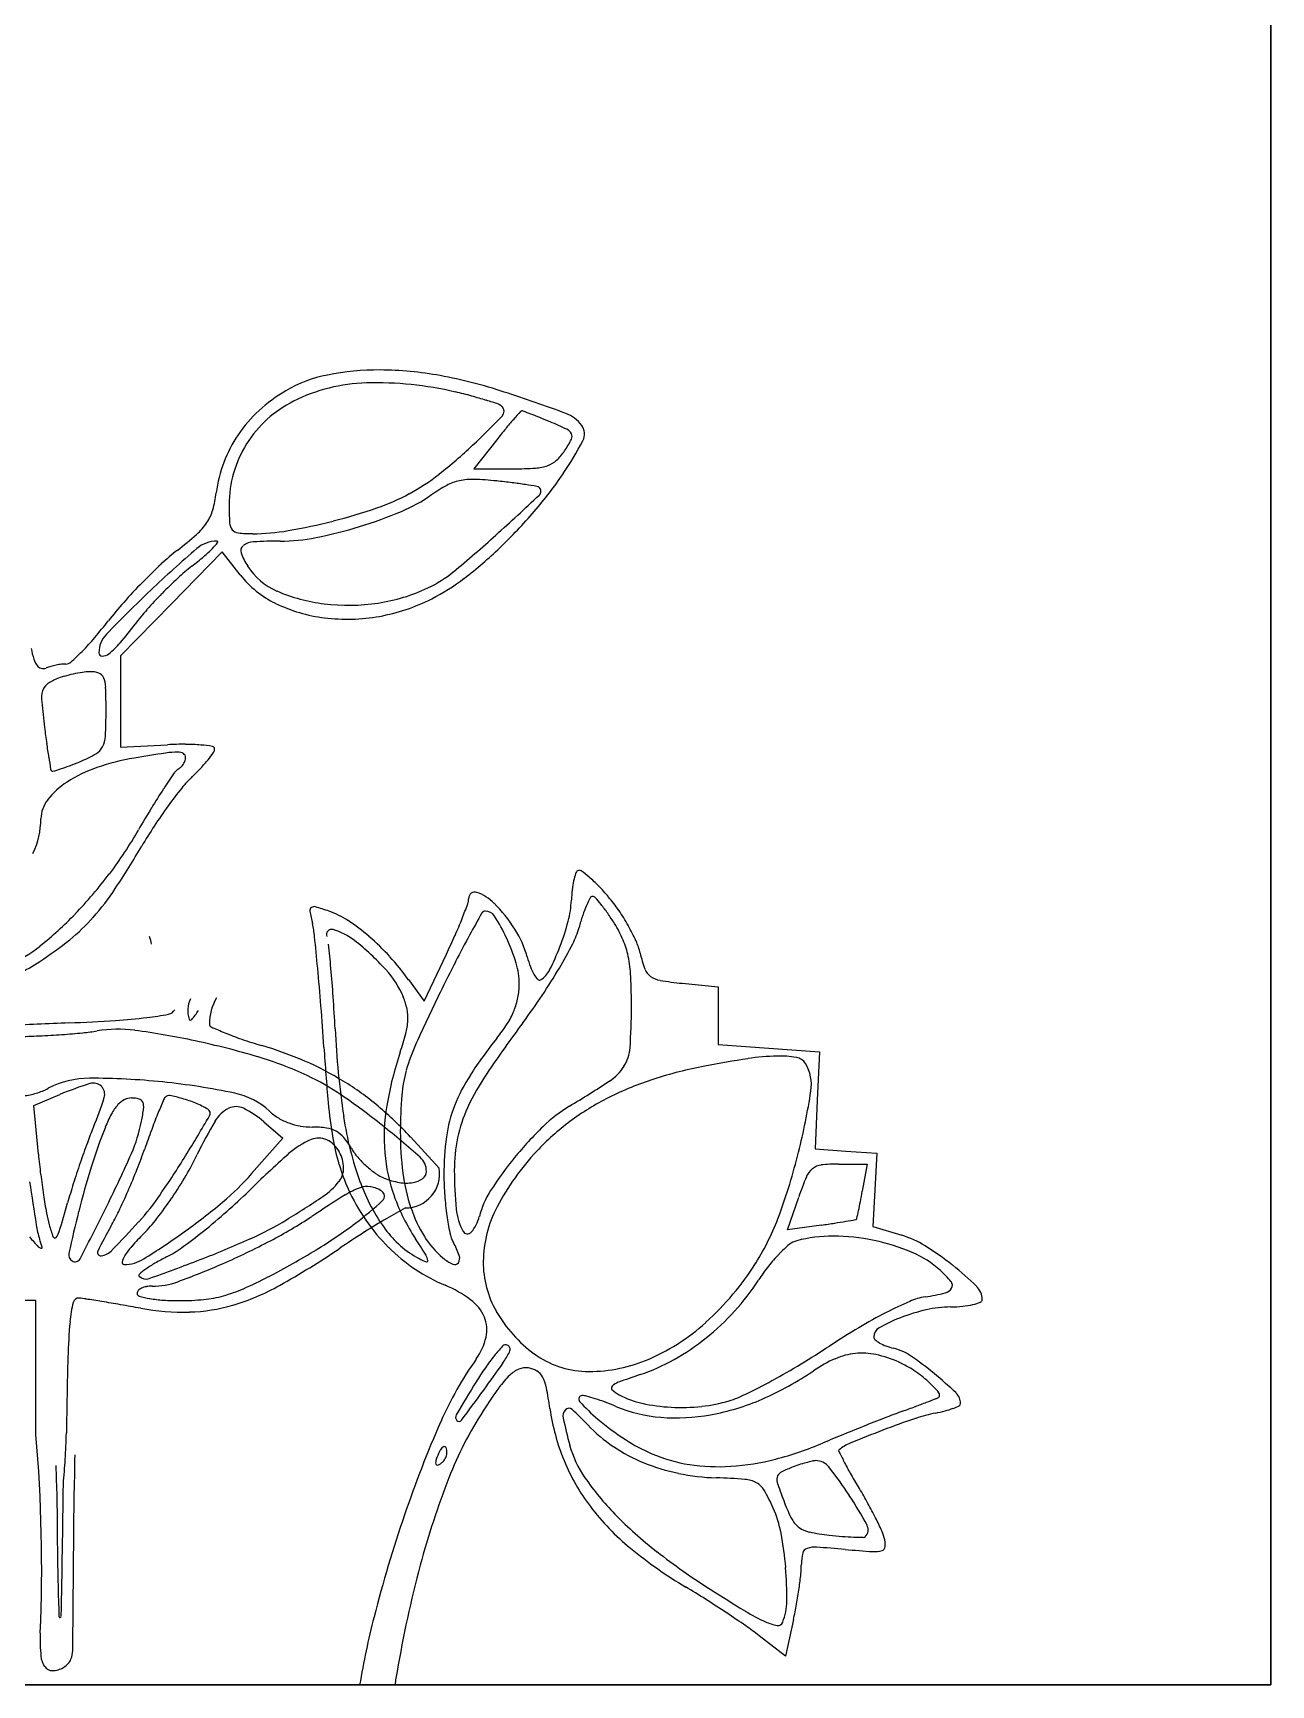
# Model space of a CAD drawing. Header units: millimetres. Extents: x 56222 to 3066687, y -650199 to -121287.
# Drawn here: x 140541.13 to 140551.61, y -185784.04 to -185770.06 of the extents above; entities that cross this region are included whole.
import ezdxf

# ---------------------------------------------------------------- set-up
doc = ezdxf.new("R2010")
doc.units = ezdxf.units.MM
doc.header["$MEASUREMENT"] = 0
doc.layers.add('$TD_AUDIT_GENERATED_(A0BDF17)', color=32, linetype='Continuous', lineweight=30)
doc.layers.add('FURNITURE', color=32, linetype='Continuous', lineweight=9)

msp = doc.modelspace()

# ---------------------------------------------------------------- linework, layer by layer
at = {"layer": '$TD_AUDIT_GENERATED_(A0BDF17)', "linetype": 'Continuous', "lineweight": 25, "ltscale": 2}
for p, q in [((140545.057, -185773.505), (140544.863, -185773.75)), ((140544.863, -185773.75), (140545.198, -185773.75)), ((140542.734, -185774.454), (140542.304, -185774.894)), ((140542.886, -185774.648), (140542.734, -185774.454)), ((140542.304, -185774.894), (140541.874, -185775.333)), ((140541.874, -185775.333), (140541.874, -185775.72)), ((140541.874, -185775.72), (140541.873, -185776.106)), ((140541.873, -185776.106), (140542.271, -185776.086)), ((140544.443, -185778.256), (140544.631, -185777.858)), ((140544.31, -185778.073), (140544.443, -185778.256)), ((140546.627, -185778.103), (140546.931, -185778.134)), ((140546.931, -185778.134), (140546.931, -185778.379)), ((140546.931, -185778.379), (140546.931, -185778.623)), ((140546.931, -185778.623), (140547.36, -185778.654)), ((140547.36, -185778.654), (140547.788, -185778.685)), ((140547.788, -185778.685), (140547.77, -185779.094)), ((140541.139, -185779.137), (140541.36, -185779.045)), ((140547.77, -185779.094), (140547.751, -185779.504)), ((140541.179, -185779.55), (140541.139, -185779.137)), ((140543.086, -185779.275), (140543.248, -185779.414)), ((140544.326, -185779.404), (140544.571, -185779.669)), ((140543.248, -185779.414), (140542.983, -185779.714)), ((140547.751, -185779.504), (140548.012, -185779.523)), ((140548.012, -185779.523), (140548.273, -185779.542)), ((140548.273, -185779.542), (140548.256, -185779.852)), ((140547.95, -185779.633), (140548.192, -185779.633)), ((140548.192, -185779.633), (140548.15, -185779.863)), ((140547.518, -185780.191), (140547.613, -185779.912)), ((140548.256, -185779.852), (140548.24, -185780.163)), ((140547.806, -185780.149), (140547.518, -185780.191)), ((140548.24, -185780.163), (140548.486, -185780.236)), ((140541.157, -185780.789), (140540.763, -185780.789)), ((140541.157, -185781.921), (140541.157, -185780.789)), ((140547.569, -185783.488), (140547.502, -185783.798)), ((140547.502, -185783.798), (140547.278, -185783.624))]:
    msp.add_line(p, q, dxfattribs=at)
for centre, radius, start, end in [((140543.844, -185774.065), 1.13, 101.2595, 120.4494), ((140544.059, -185775.142), 2.228, 89.7091, 101.2595), ((140544.055, -185775.801), 2.887, 79.5469, 89.7091), ((140543.836, -185776.989), 4.095, 71.7275, 79.547), ((140543.955, -185774.254), 1.349, 120.4494, 132.3939), ((140543.997, -185774.503), 1.48, 91.6525, 116.429), ((140544.038, -185775.945), 2.922, 76.7593, 91.6524), ((140543.606, -185777.78), 4.808, 75.0542, 76.7593), ((140539.452, -185790.267), 18.078, 69.9766, 71.7275), ((140543.831, -185774.118), 1.165, 132.3938, 145.733), ((140543.779, -185774.065), 0.99, 116.429, 147.9342), ((140544.041, -185776.152), 3.122, 72.698, 75.0542), ((140543.865, -185776.718), 3.716, 71.0522, 72.698), ((140545.045, -185773.28), 0.0798, 45, 71.0521), ((140545.061, -185773.264), 0.0577, 316.3347, 45), ((140545.269, -185773.275), 0.0151, 90, 138.6098), ((140545.269, -185773.296), 0.0363, 69.2451, 90), ((140541.552, -185783.105), 10.525, 68.8653, 69.2451), ((140540.41, -185768.825), 6.487, 313.2309, 316.3348), ((140548.13, -185775.868), 3.876, 139.1245, 140.6527), ((140552.662, -185779.791), 9.87, 138.6097, 139.1246), ((140543.529, -185777.989), 5.041, 67.9385, 68.8653), ((140542.148, -185781.398), 8.719, 67.3236, 67.9385), ((140544.192, -185776.506), 3.417, 64.7201, 67.3235), ((140545.543, -185773.552), 0.288, 35.9512, 69.9765), ((140545.675, -185773.456), 0.125, 332.5542, 35.9512), ((140543.786, -185774.087), 1.11, 145.733, 159.4189), ((140543.759, -185774.053), 0.967, 147.9341, 180), ((140550.652, -185777.936), 7.137, 140.6526, 141.6202), ((140543.361, -185772.255), 2.732, 325.7886, 332.5542), ((140544.69, -185772.981), 1.126, 326.7661, 332.5211), ((140545.616, -185773.49), 0.0824, 26.6465, 64.7201), ((140545.643, -185773.476), 0.0513, 332.5211, 26.6466), ((140542.009, -185770.526), 4.152, 308.0814, 313.2309), ((140545.422, -185773.527), 0.207, 289.2797, 313.2613), ((140545.258, -185773.353), 0.446, 313.2614, 326.7661), ((140543.779, -185774.084), 1.103, 159.4189, 173.1747), ((140543.445, -185772.359), 1.824, 298.5581, 308.0813), ((140545.198, -185770.596), 3.154, 270, 273.4084), ((140542.69, -185771.798), 3.544, 319.2563, 325.7886), ((140545.362, -185773.354), 0.391, 273.4084, 289.2798), ((140541.773, -185773.844), 0.917, 343.9345, 353.1747), ((140543.471, -185772.406), 1.77, 288.8648, 298.5581), ((140545.222, -185774.985), 1.242, 118.1839, 125.1873), ((140544.823, -185774.242), 0.399, 101.8633, 118.1838), ((140544.847, -185774.353), 0.513, 87.9869, 101.8633), ((140544.767, -185776.609), 2.771, 84.0085, 87.987), ((140544.322, -185780.853), 7.038, 82.9378, 84.0086), ((140544.682, -185777.946), 4.109, 81.3356, 82.9378), ((140544.203, -185781.093), 7.292, 80.5716, 81.3357), ((140545.391, -185773.938), 0.0392, 49.5966, 80.5716), ((140545.388, -185773.941), 0.0429, 313.1483, 49.5967), ((140542.296, -185773.995), 0.373, 325.8409, 343.9345), ((140545.337, -185774.053), 2.545, 180, 183.4813), ((140542.46, -185769.446), 4.898, 284.3285, 288.8648), ((140543.72, -185772.855), 1.363, 292.8879, 305.1874), ((140527.015, -185754.34), 26.909, 312.0828, 313.1482), ((140542.154, -185773.899), 0.545, 311.6513, 325.8409), ((140542.9, -185774.201), 0.104, 183.4812, 218.8685), ((140542.458, -185769.439), 4.906, 279.79, 284.3286), ((140542.811, -185770.692), 3.71, 281.1474, 287.0182), ((140542.822, -185770.727), 3.673, 287.0182, 292.8879), ((140542.141, -185771.326), 4.268, 313.5745, 319.2564), ((140540.468, -185772.003), 3.082, 307.7175, 311.6513), ((140542.688, -185774.62), 0.258, 89.9999, 130.7164), ((140542.277, -185774.052), 0.528, 315.2935, 322.3387), ((140542.688, -185774.37), 0.00844, 322.3386, 89.9999), ((140542.877, -185774.219), 0.0745, 218.8686, 263.9924), ((140542.985, -185773.197), 1.102, 263.9924, 270.3061), ((140543.008, -185774.524), 0.156, 93.3794, 127.736), ((140542.981, -185772.472), 1.828, 270.3061, 279.79), ((140543.224, -185778.191), 3.829, 90, 93.3795), ((140543.224, -185772.789), 1.573, 270, 281.1474), ((140537.878, -185766.369), 10.701, 309.538, 312.0827), ((140549.755, -185782.832), 11.092, 130.7163, 133.4366), ((140543.534, -185775.968), 1.931, 127.7175, 132.9858), ((140540.57, -185772.125), 3.104, 307.9219, 310.311), ((140541.828, -185773.608), 1.16, 310.311, 315.2936), ((140542.945, -185774.444), 0.0546, 127.7359, 199.528), ((140543.388, -185774.287), 0.524, 199.528, 213.2338), ((140542.418, -185771.616), 3.868, 307.6796, 313.5745), ((140545.489, -185778.065), 4.797, 132.9858, 135.6552), ((140543.633, -185776.057), 1.88, 127.9219, 132.7026), ((140543.554, -185774.125), 0.848, 218.0474, 244.2217), ((140543.425, -185774.263), 0.569, 213.2339, 246.3786), ((140544.034, -185773.827), 1.03, 295.3566, 309.5379), ((140550.072, -185783.166), 11.552, 133.4365, 136.0553), ((140545.642, -185778.214), 5.011, 135.6552, 138.301), ((140544.916, -185777.447), 3.771, 132.7026, 135.5423), ((140543.766, -185773.484), 1.419, 246.3786, 263.125), ((140543.835, -185773.408), 1.494, 278.3827, 295.3565), ((140543.71, -185773.289), 1.753, 297.0289, 307.6796), ((140544.155, -185776.889), 3.019, 138.301, 142.1681), ((140544.916, -185777.447), 3.772, 135.5423, 138.382), ((140543.766, -185773.687), 1.335, 244.2218, 262.8538), ((140543.802, -185773.182), 1.723, 263.125, 278.3827), ((140543.788, -185773.441), 1.582, 280.0647, 297.0289), ((140538.864, -185772.781), 3.679, 319.3584, 322.1681), ((140539.352, -185773.082), 3.306, 319.6507, 323.1569), ((140543.504, -185776.193), 1.883, 138.382, 143.157), ((140543.793, -185773.471), 1.552, 262.8538, 280.0647), ((140539.915, -185773.683), 2.295, 315.3563, 319.3584), ((140541.918, -185775.307), 0.228, 136.0553, 180), ((140541.951, -185775.105), 0.851, 191.31, 197.5214), ((140539.829, -185773.598), 2.415, 312.2572, 315.3563), ((140541.718, -185775.307), 0.0281, 179.9999, 270.0202), ((140541.718, -185775.244), 0.0911, 270.0201, 308.324), ((140541.353, -185774.782), 0.68, 308.324, 319.6506), ((140541.301, -185775.31), 0.17, 197.5214, 218.0065), ((140541.219, -185775.374), 0.0661, 218.0067, 254.8574), ((140541.22, -185775.373), 0.0679, 254.8573, 290.9936), ((140541.399, -185775.838), 0.431, 105.461, 110.9936), ((140541.469, -185776.094), 0.696, 101.5969, 105.4611), ((140541.463, -185776.061), 0.663, 97.6889, 101.597), ((140541.41, -185775.67), 0.268, 90, 97.689), ((140541.733, -185776.674), 1.215, 102.3466, 106.1047), ((140541.41, -185775.338), 0.0644, 270.0001, 312.2572), ((140541.726, -185776.64), 1.18, 98.5626, 102.3466), ((140541.628, -185775.99), 0.523, 91.6136, 98.5626), ((140541.62, -185775.687), 0.22, 71.4708, 91.6137), ((140541.668, -185775.542), 0.0666, 22.5328, 71.4708), ((140541.485, -185775.697), 0.28, 166.1103, 185.0835), ((140541.31, -185775.654), 0.0992, 127.1351, 166.1103), ((140541.46, -185775.852), 0.348, 111.8215, 127.1351), ((140541.589, -185776.173), 0.694, 106.1048, 111.8215), ((140541.513, -185775.606), 0.235, 2.0441, 22.5329), ((140536.108, -185775.799), 5.643, 0, 2.0441), ((140547.505, -185775.162), 6.323, 185.0835, 187.056), ((140537.41, -185775.799), 4.341, 357.1855, 360), ((140550.983, -185774.731), 9.827, 187.0559, 187.8546), ((140541.527, -185776.002), 0.219, 332.4824, 357.1855), ((140546.686, -185775.324), 5.49, 187.8546, 189.0896), ((140554.284, -185774.108), 13.184, 189.0897, 189.5313), ((140541.014, -185775), 1.332, 292.6765, 299.192), ((140541.593, -185776.036), 0.145, 299.192, 332.4824), ((140545.768, -185798.57), 22.688, 98.9083, 99.591), ((140542.366, -185776.863), 0.716, 90.6135, 98.9083), ((140542.423, -185779.03), 2.949, 89.9856, 92.9522), ((140542.359, -185776.235), 0.0876, 58.0738, 90.6135), ((140542.384, -185776.194), 0.0402, 360, 58.0737), ((140542.354, -185776.194), 0.0704, 339.3246, 0), ((140542.424, -185777.576), 1.494, 85.052, 89.9856), ((140542.427, -185777.534), 1.452, 81.1095, 85.052), ((140541.708, -185775.483), 1.163, 321.1633, 324.9165), ((140542.648, -185776.12), 0.021, 0, 81.1094), ((140542.616, -185776.12), 0.0536, 324.9164, 360), ((140541.308, -185776.287), 0.0273, 189.5313, 223.5295), ((140541.298, -185776.297), 0.013, 223.5297, 286.4159), ((140540.594, -185773.909), 2.503, 286.4158, 287.9348), ((140540.878, -185774.785), 1.581, 287.9349, 290.8392), ((140542.036, -185777.346), 1.127, 108.7958, 123.0699), ((140540.404, -185773.538), 2.916, 290.8391, 292.6765), ((140542.326, -185778.196), 2.026, 99.591, 108.7958), ((140548.749, -185780.715), 7.779, 145.6327, 146.8194), ((140542.424, -185776.39), 0.117, 121.7175, 145.6327), ((140542.296, -185776.183), 0.126, 301.7174, 315.4969), ((140542.274, -185776.161), 0.158, 315.4971, 327.1488), ((140542.286, -185776.169), 0.143, 327.1488, 339.3246), ((140541.23, -185775.041), 1.814, 313.5676, 316.8124), ((140541.659, -185775.443), 1.226, 316.8123, 321.1633), ((140541.8, -185776.983), 0.695, 123.0699, 141.5093), ((140547.17, -185779.683), 5.893, 146.8195, 148.6937), ((140545.539, -185778.978), 4.036, 141.2476, 143.9323), ((140543.156, -185777.066), 0.981, 133.5677, 141.2475), ((140541.461, -185776.714), 0.261, 141.5094, 179.7328), ((140545.925, -185779.259), 4.513, 143.9323, 146.5848), ((140540.514, -185776.709), 0.685, 334.4652, 359.7328), ((140550.094, -185781.461), 9.316, 148.6937, 150.0237), ((140538.866, -185774.985), 3.647, 323.0165, 330.0236), ((140545.301, -185778.847), 3.765, 146.5848, 149.6231), ((140535.345, -185773.011), 7.775, 326.5042, 329.6231), ((140546.341, -185777.375), 0.648, 162.0397, 167.6316), ((140545.765, -185777.188), 0.0433, 121.7175, 162.0397), ((140545.756, -185777.173), 0.0257, 54.2798, 121.7175), ((140545.169, -185777.99), 1.032, 49.5481, 54.2796), ((140538.857, -185774.978), 3.657, 316.0246, 323.0164), ((140539.989, -185776.085), 2.206, 318.5373, 326.5042), ((140546.82, -185777.441), 1.132, 173.4821, 177.8471), ((140546.456, -185777.4), 0.766, 167.6317, 173.4821), ((140545.101, -185778.07), 1.137, 44.0487, 49.548), ((140544.416, -185778.732), 2.09, 40.5623, 44.0486), ((140543.512, -185777.494), 0.0389, 73.3568, 126.7919), ((140540.296, -185775.78), 4.808, 338.3407, 339.906), ((140544.679, -185777.384), 0.141, 339.906, 359.9639), ((140544.872, -185777.384), 0.052, 71.3445, 179.9638), ((140544.768, -185777.69), 0.375, 44.9042, 71.3445), ((140544.114, -185778.342), 1.299, 32.3697, 44.9043), ((140544.857, -185777.368), 0.832, 345.3296, 357.847), ((140546.749, -185777.849), 1.016, 156.5816, 161.7065), ((140546.713, -185777.834), 0.977, 152.3686, 156.5816), ((140545.868, -185777.392), 0.0231, 90, 152.3685), ((140545.868, -185777.401), 0.032, 42.3464, 89.9999), ((140544.924, -185778.26), 1.308, 39.0545, 42.3464), ((140544.971, -185778.223), 1.248, 34.7948, 39.0544), ((140545.021, -185778.215), 1.293, 34.2895, 40.5623), ((140539.263, -185775.37), 3.093, 308.5744, 316.0246), ((140540.4, -185776.448), 1.657, 309.0554, 318.5372), ((140543.507, -185777.488), 0.0313, 126.7919, 189.5319), ((140545.252, -185777.195), 1.801, 189.5319, 192.971), ((140542.752, -185780.036), 2.692, 70.7814, 73.3568), ((140543.4, -185778.178), 0.724, 56.6365, 70.7814), ((140542.845, -185779.021), 1.734, 49.2676, 56.6365), ((140540.762, -185775.965), 4.307, 336.2421, 338.3407), ((140560.925, -185786.59), 18.392, 150.4119, 151.0797), ((140544.96, -185777.525), 0.0318, 92.4561, 150.4119), ((140544.962, -185777.583), 0.0898, 32.1909, 92.4561), ((140543.582, -185778.452), 1.721, 25.1461, 32.1908), ((140543.695, -185777.063), 2.033, 338.9098, 345.3296), ((140547.506, -185778.1), 1.814, 161.7064, 165.0262), ((140544.302, -185778.688), 2.063, 31.8713, 34.7948), ((140544.61, -185778.495), 1.791, 29.374, 34.2895), ((140539.667, -185775.545), 2.82, 302.6882, 309.0554), ((140541.877, -185777.801), 0.259, 6.0615, 20.9936), ((140542.629, -185777.799), 0.891, 5.9423, 12.971), ((140520.056, -185780.149), 23.586, 5.2873, 5.9423), ((140543.66, -185777.692), 0.0442, 74.5715, 200.9936), ((140543.535, -185778.146), 0.515, 51.6892, 74.5715), ((140542.633, -185779.266), 2.058, 42.4043, 49.2676), ((140538.916, -185775.153), 6.323, 334.6683, 336.2421), ((140551.665, -185781.474), 7.812, 151.0796, 152.9252), ((140543.695, -185778.398), 1.596, 16.9359, 25.1461), ((140544.477, -185778.112), 0.869, 15.4355, 32.3697), ((140545.084, -185777.452), 0.693, 332.7871, 345.0262), ((140545.173, -185778.146), 1.037, 23.1219, 31.8713), ((140544.74, -185778.421), 1.641, 24.3528, 29.374), ((140540.494, -185776.913), 1.12, 292.6765, 308.5744), ((140530.619, -185779.155), 13.088, 5.1696, 6.0613), ((140542.452, -185779.516), 2.261, 42.531, 51.6891), ((140543.595, -185777.025), 2.14, 333.1709, 338.9098), ((140542.094, -185775.915), 4.056, 329.4735, 332.7871), ((140545.483, -185778.013), 0.7, 11.3756, 23.1219), ((140545.055, -185778.1), 1.137, 2.6685, 11.3756), ((140545.721, -185777.978), 0.565, 13.228, 24.3527), ((140547.389, -185777.585), 1.149, 193.228, 200.2402), ((140539.739, -185775.658), 2.686, 298.1374, 302.6882), ((140521.688, -185779.997), 21.947, 4.4471, 5.2873), ((140533.201, -185778.922), 10.496, 3.8412, 5.1695), ((140543.535, -185778.523), 0.792, 22.5, 42.531), ((140542.544, -185779.348), 2.178, 35.8271, 42.4043), ((140557.673, -185784.545), 14.559, 152.9251, 154.0832), ((140544.64, -185778.111), 0.608, 0.0593, 16.9358), ((140546.24, -185777.625), 0.96, 195.4355, 200.723), ((140545.758, -185777.808), 0.444, 200.723, 210.127), ((140545.317, -185777.896), 0.211, 301.7174, 333.1709), ((140541.436, -185775.527), 4.819, 326.2234, 329.4735), ((140546.436, -185777.937), 0.133, 200.2401, 234.4723), ((140544.663, -185778.111), 0.585, 348.7633, 0.0593), ((140545.573, -185777.915), 0.231, 210.1271, 222.8068), ((140545.418, -185778.059), 0.0188, 222.8068, 301.7175), ((140540.594, -185778.308), 5.603, 0, 2.6685), ((140546.47, -185777.889), 0.192, 234.4723, 260.8558), ((140546.947, -185774.926), 3.194, 260.8558, 264.2525), ((140542.667, -185778.335), 0.225, 153.7727, 198.435), ((140543.059, -185778.448), 0.433, 149.4373, 180), ((140527.789, -185779.285), 15.92, 2.869, 3.8412), ((140543.719, -185778.446), 0.592, 12.0057, 22.5), ((140561.646, -185786.476), 18.977, 154.0831, 155.5102), ((140544.656, -185778.109), 0.592, 337.571, 348.7632), ((140540.841, -185775.129), 5.535, 323.294, 326.2235), ((140540.685, -185759.226), 19.227, 272.2419, 273.4203), ((140541.584, -185774.27), 4.155, 273.4203, 277.0926), ((140541.757, -185775.66), 2.755, 277.0927, 280.9146), ((140542.264, -185778.289), 0.0781, 280.9146, 330.8918), ((140542.466, -185778.402), 0.0126, 198.4349, 320.3156), ((140541.787, -185777.839), 0.895, 320.3157, 326.3782), ((140513.254, -185780.653), 30.407, 3.7891, 4.4471), ((140543.756, -185778.388), 0.55, 345.1167, 356.8299), ((140543.944, -185778.398), 0.362, 356.8299, 12.0057), ((140544.527, -185778.056), 0.732, 327.6252, 337.571), ((140541.349, -185778.308), 4.848, 355.9657, 0), ((140542.542, -185806.658), 28.241, 92.2419, 93.3312), ((140540.904, -185772.373), 6.182, 270.9267, 272.6143), ((140540.831, -185770.777), 7.78, 272.6143, 274.0347), ((140540.883, -185771.521), 7.034, 274.0346, 275.4693), ((140541.381, -185776.722), 1.809, 275.4693, 279.4065), ((140541.85, -185779.553), 1.061, 82.2479, 99.4065), ((140541.052, -185785.416), 6.978, 77.9805, 82.2479), ((140542.653, -185778.448), 0.0277, 180, 245.4187), ((140543.964, -185775.582), 3.179, 245.4189, 247.6618), ((140543.679, -185776.276), 2.429, 247.6619, 251.2719), ((140551.538, -185778.095), 7.859, 182.8691, 188.3174), ((140541.924, -185777.901), 2.446, 341.2472, 345.1168), ((140548.251, -185781.115), 4.084, 141.4352, 146.8227), ((140554.414, -185785.248), 11.395, 143.294, 145.9251), ((140543.98, -185777.709), 1.379, 321.4351, 327.6252), ((140541.069, -185785.337), 6.897, 73.4242, 77.9805), ((140544.335, -185774.341), 4.473, 251.2719, 253.5579), ((140542.172, -185781.671), 3.17, 66.5629, 73.5579), ((140564.168, -185777.281), 20.619, 183.7891, 185.0963), ((140546.999, -185779.624), 2.913, 161.2472, 170.4032), ((140545.878, -185779.293), 1.65, 155.5103, 164.0578), ((140545.845, -185778.625), 0.341, 327.9062, 355.9657), ((140542.177, -185781.615), 3.014, 64.965, 73.4242), ((140542.41, -185781.122), 2.572, 58.3803, 66.5628), ((140545.302, -185779.129), 1.051, 164.0579, 175.7004), ((140545.785, -185778.587), 0.412, 303.492, 327.9063), ((140547.495, -185782.344), 3.604, 100.8316, 107.9102), ((140548.592, -185788.076), 9.44, 98.5827, 100.8316), ((140547.479, -185780.699), 1.98, 91.4194, 98.5827), ((140547.451, -185779.586), 0.867, 80.5976, 91.4194), ((140547.574, -185778.841), 0.112, 31.7175, 80.5977), ((140547.378, -185778.962), 0.342, 351.0983, 31.7174), ((140540.979, -185778.446), 0.615, 287.1454, 297.3444), ((140541.611, -185779.667), 0.76, 90.0784, 117.3444), ((140542.5, -185781.773), 2.957, 107.4408, 112.6765), ((140541.618, -185784.837), 5.93, 84.0771, 90.0783), ((140541.643, -185779.045), 0.0973, 45.7679, 107.4408), ((140541.645, -185779.043), 0.0943, 342.6905, 45.768), ((140541.6, -185785.008), 6.102, 78.2717, 84.0771), ((140542.576, -185780.76), 2.07, 55.6873, 64.965), ((140542.437, -185781.078), 2.521, 50.1088, 58.3803), ((140546.002, -185779.644), 1.396, 146.8228, 158.8173), ((140546.732, -185780.051), 2.12, 145.9251, 155.0679), ((140541.328, -185771.852), 8.487, 300.7851, 303.4921), ((140547.2, -185781.43), 2.644, 107.9102, 116.8395), ((140540.975, -185778.431), 0.63, 277.1355, 287.1453), ((140539.045, -185778.232), 2.818, 337.2723, 342.6905), ((140542.122, -185779.379), 0.367, 138.0265, 152.3622), ((140541.995, -185779.265), 0.197, 117.4172, 138.0265), ((140541.967, -185779.209), 0.135, 90, 117.4172), ((140541.967, -185779.324), 0.249, 75.083, 90), ((140542.019, -185779.128), 0.0461, 23.1453, 75.0831), ((140541.969, -185779.149), 0.101, 352.8344, 23.1453), ((140549.307, -185782.056), 7.667, 157.299, 158.2203), ((140542.329, -185779.137), 0.104, 137.3355, 157.299), ((140542.284, -185779.095), 0.0417, 79.1338, 137.3355), ((140542.072, -185780.195), 1.162, 73.8907, 79.1338), ((140542.1, -185780.101), 1.064, 67.3425, 73.8907), ((140542.187, -185779.891), 0.837, 59.4997, 67.3425), ((140542.716, -185779.631), 0.61, 46.7881, 78.2718), ((140547.378, -185778.779), 3.762, 185.0963, 189.703), ((140540.586, -185783.677), 5.601, 51.2734, 55.6873), ((140548.633, -185779.379), 4.392, 175.7005, 179.7236), ((140547.058, -185781.149), 2.33, 116.8394, 126.3842), ((140541.812, -185778.091), 5.976, 346.0383, 351.0983), ((140542.886, -185779.779), 1.23, 152.3621, 158.1927), ((140540.738, -185779.009), 1.339, 336.415, 348.69), ((140540.543, -185778.97), 1.538, 348.69, 352.8344), ((140547.374, -185781.284), 5.586, 158.2203, 159.7281), ((140527.257, -185770.235), 17.806, 328.408, 329.6721), ((140545.818, -185781.124), 3.651, 149.4645, 154.5053), ((140542.591, -185779.205), 0.0409, 329.6721, 59.4996), ((140542.911, -185779.41), 0.277, 116.217, 149.4645), ((140542.852, -185779.289), 0.142, 63.7112, 116.217), ((140542.552, -185779.896), 0.819, 49.299, 63.7112), ((140543.444, -185778.856), 0.453, 226.7881, 238.7711), ((140543.469, -185778.815), 0.501, 238.771, 249.8761), ((140546.54, -185778.826), 2.808, 188.3173, 200.0602), ((140542.192, -185781.372), 2.903, 42.6689, 50.1087), ((140545.718, -185779.407), 1.614, 170.4033, 184.6502), ((140545.798, -185779.565), 1.178, 158.8173, 172.1193), ((140545.856, -185779.644), 1.154, 155.0678, 168.3366), ((140546.293, -185780.185), 1.212, 120.7851, 134.1088), ((140544.493, -185780.515), 3.089, 157.2723, 159.8839), ((140546.089, -185781.06), 4.679, 158.1926, 162.5965), ((140550.431, -185782.412), 8.844, 159.7281, 160.7968), ((140543.483, -185778.778), 0.54, 249.876, 260.5505), ((140543.498, -185778.684), 0.636, 260.5506, 270), ((140543.55, -185779.573), 0.16, 64.6712, 113.3716), ((140543.498, -185780.179), 0.859, 82.0428, 90), ((140543.585, -185779.561), 0.235, 61.1831, 82.0428), ((140545.552, -185779.091), 1.91, 189.703, 196.6085), ((140543.591, -185779.55), 0.222, 39.556, 61.1831), ((140543.205, -185779.868), 0.723, 30.571, 39.5561), ((140538.654, -185786.086), 8.689, 48.5258, 51.2734), ((140546.938, -185779.371), 2.697, 179.7236, 187.2093), ((140546.877, -185779.715), 2.267, 172.1193, 180.269), ((140546.043, -185779.683), 1.345, 168.3366, 180.1691), ((140547.597, -185781.53), 3.085, 134.1089, 140.7398), ((140546.889, -185780.92), 2.044, 126.3841, 136.9123), ((140547.181, -185778.976), 6.03, 185.4564, 187.0955), ((140549.356, -185782.296), 8.268, 159.8839, 161.1364), ((140532.944, -185775.606), 9.843, 333.5962, 336.415), ((140538.174, -185778.144), 4.134, 338.2613, 340.7967), ((140540.484, -185778.581), 2.258, 329.4471, 334.5053), ((140549.59, -185786.633), 9.478, 131.6316, 134.405), ((140543.772, -185780.087), 0.721, 113.3716, 131.6316), ((140543.517, -185779.641), 0.236, 28.155, 64.6711), ((140543.463, -185779.67), 0.297, 1.0706, 28.155), ((140544.273, -185779.237), 0.518, 210.5709, 220.7308), ((140545.515, -185779.424), 1.41, 184.6502, 200.0437), ((140546.982, -185781.007), 2.172, 136.9123, 152.2709), ((140542.559, -185778.276), 5.206, 339.8505, 346.0383), ((140549.778, -185782.44), 8.714, 161.1363, 162.3773), ((140547.713, -185781.569), 6.381, 162.5964, 166.0866), ((140536.349, -185777.416), 6.099, 336.3669, 338.2613), ((140536.482, -185775.908), 6.976, 325.1988, 328.4079), ((140545.229, -185779.188), 1.572, 196.6085, 204.599), ((140543.578, -185779.668), 0.183, 322.0949, 1.0706), ((140544.516, -185779.028), 0.839, 220.7308, 227.8101), ((140544.495, -185779.051), 0.807, 227.81, 234.9774), ((140544.285, -185779.715), 0.289, 270, 9.1073), ((140544.303, -185779.695), 0.159, 360, 48.5259), ((140548.162, -185779.677), 3.464, 180.1691, 185.6045), ((140547.56, -185781.5), 3.037, 140.7399, 147.2707), ((140547.842, -185779.81), 0.179, 129.6137, 157.4515), ((140547.817, -185779.779), 0.138, 96.1937, 129.6138), ((140547.95, -185781.006), 1.373, 90, 96.1937), ((140578.895, -185774.134), 38.211, 188.5019, 189.0558), ((140547.621, -185778.922), 6.473, 187.0954, 188.6495), ((140546.663, -185781.45), 5.445, 162.3774, 164.1425), ((140539.291, -185777.876), 3.644, 325.9132, 329.4471), ((140541.252, -185778.19), 2.307, 310.0786, 318.6446), ((140543.255, -185779.417), 0.592, 304.0457, 322.0949), ((140543.959, -185779.995), 0.172, 79.5666, 109.8494), ((140545.42, -185779.235), 1.615, 200.0601, 216.0173), ((140543.942, -185780.086), 0.265, 57.624, 79.5665), ((140544.252, -185779.399), 0.383, 234.9773, 247.5), ((140544.326, -185779.219), 0.577, 247.4999, 260.6404), ((140544.291, -185779.431), 0.363, 260.6404, 279.2346), ((140545.782, -185779.517), 1.531, 187.2093, 198.6461), ((140544.319, -185779.601), 0.191, 279.2346, 306.0425), ((140544.387, -185779.695), 0.0746, 306.0425, 0.0001), ((140547.294, -185779.713), 2.684, 180.269, 183.9979), ((140550.266, -185780.816), 2.803, 157.4515, 161.1843), ((140546.909, -185779.03), 5.753, 188.6495, 190.1969), ((140519.175, -185773.642), 23.13, 343.5172, 344.1425), ((140536.73, -185777.582), 5.684, 334.4498, 336.3669), ((140540.257, -185778.532), 2.38, 318.0417, 325.1988), ((140539.436, -185777.975), 3.468, 322.34, 325.9131), ((140539.378, -185775.963), 5.217, 305.4243, 310.0786), ((140539.486, -185776.317), 4.962, 311.4861, 314.405), ((140539.464, -185773.806), 7.363, 301.1955, 304.0457), ((140552.049, -185793.079), 15.566, 122.1148, 123.3522), ((140544.124, -185780.454), 0.659, 109.8494, 122.1148), ((140545.417, -185779.101), 1.78, 204.599, 214.4681), ((140542.028, -185777.706), 3.042, 307.078, 312.7092), ((140544.057, -185779.905), 0.0497, 312.7092, 57.624), ((140545.848, -185779.302), 1.765, 200.0438, 213.0547), ((140547.079, -185779.728), 2.468, 183.998, 187.9689), ((140545.623, -185780.255), 0.735, 147.2707, 166.0152), ((140542.909, -185778.957), 5.319, 348.3924, 349.2246), ((140538.524, -185778.123), 9.783, 349.2247, 349.752), ((140542.292, -185779.861), 1.062, 190.197, 195.6052), ((140554.147, -185783.163), 13.01, 166.0866, 167.6828), ((140519.373, -185768.869), 24.995, 332.4354, 333.5963), ((140540.128, -185779.207), 1.917, 330.139, 334.4499), ((140541.086, -185779.248), 1.384, 315.2449, 322.34), ((140539.175, -185775.966), 5.431, 308.7584, 311.4862), ((140541.799, -185777.662), 2.856, 294.1904, 301.1955), ((140541.237, -185776.653), 4.099, 297.6997, 303.3521), ((140546.662, -185784.473), 5.06, 120.0811, 122.5654), ((140545.274, -185779.2), 1.606, 214.468, 225.1304), ((140549.01, -185788.526), 9.744, 119.003, 120.0811), ((140545.41, -185779.643), 1.138, 198.6461, 212.0488), ((140546.753, -185779.773), 2.139, 187.9689, 191.9038), ((140545.207, -185779.967), 0.495, 185.6045, 208.441), ((140544.589, -185779.997), 0.33, 320.0474, 346.0151), ((140545.961, -185780.47), 1.018, 152.2709, 179.3338), ((140545.458, -185779.34), 2.118, 327.7369, 339.8505), ((140543.042, -185750.328), 30.201, 279.471, 279.6305), ((140548.093, -185780.091), 0.0123, 279.6306, 316.0847), ((140548.092, -185780.09), 0.0139, 316.0844, 348.1746), ((140530.772, -185776.464), 17.709, 348.1747, 348.3925), ((140546.416, -185775.553), 7.092, 221.4675, 222.3828), ((140541.957, -185780.021), 0.808, 189.0558, 197.9242), ((140542.424, -185779.824), 1.199, 195.6052, 200.851), ((140541.317, -185780.245), 0.0143, 200.8511, 319.7216), ((140541.223, -185780.166), 0.137, 319.7216, 343.5173), ((140544.297, -185781.6), 2.89, 150.1391, 154.8454), ((140535.658, -185774.397), 8.563, 315.8616, 318.0417), ((140543.952, -185782.09), 2.652, 135.2449, 138.4246), ((140538.747, -185775.077), 6.305, 301.8047, 305.4243), ((140539.571, -185776.458), 4.799, 306.0152, 308.7584), ((140541.456, -185776.95), 3.99, 301.3238, 307.078), ((140549.163, -185788.388), 9.706, 122.5654, 124.0913), ((140544.8, -185779.685), 0.849, 216.0173, 241.845), ((140545.083, -185779.847), 0.753, 212.0488, 230.3098), ((140544.955, -185780.152), 0.301, 191.9037, 208.6108), ((140544.809, -185780.182), 0.0426, 208.4411, 320.0474), ((140547.895, -185781.395), 1.152, 89.5043, 105.0203), ((140545.831, -185766.539), 13.753, 278.2557, 278.7233), ((140547.889, -185782.03), 1.787, 78.3393, 89.5043), ((140546.803, -185772.871), 7.346, 278.7234, 279.471), ((140548.251, -185781.018), 0.816, 58.139, 73.3214), ((140541.21, -185780.303), 0.0438, 222.3829, 256.1734), ((140539.998, -185780.655), 1.252, 14.7231, 17.9241), ((140541.202, -185780.339), 0.00724, 256.1735, 14.7231), ((140541.496, -185780.401), 0.0612, 167.6829, 238.2826), ((140541.705, -185780.383), 0.0269, 154.8454, 279.3309), ((140541.682, -185780.243), 0.169, 279.3309, 315.8616), ((140542.456, -185780.762), 0.652, 138.4245, 147.4472), ((140541.823, -185779.557), 0.968, 297.029, 306.0152), ((140539.587, -185772.738), 8.253, 291.0162, 294.1904), ((140540.222, -185774.719), 6.283, 293.595, 297.6997), ((140539.8, -185774.228), 7.176, 297.6161, 301.3237), ((140539.857, -185774.639), 6.896, 299.1804, 304.0912), ((140545.222, -185779.252), 1.532, 225.1304, 236.056), ((140535.745, -185785.877), 10.289, 32.1265, 33.0547), ((140544.014, -185780.665), 0.77, 19.5607, 28.6108), ((140548.24, -185781.166), 1.107, 129.7022, 135.7755), ((140547.639, -185780.442), 0.166, 105.0202, 129.7023), ((140547.906, -185781.951), 1.706, 66.9635, 78.3393), ((140548.239, -185781.166), 0.853, 47.8553, 66.9635), ((140547.396, -185782.394), 2.436, 51.4206, 58.139), ((140541.489, -185780.413), 0.047, 238.2825, 332.4354), ((140542.031, -185780.491), 0.147, 147.4471, 168.775), ((140541.903, -185780.466), 0.0171, 168.775, 269.9999), ((140541.903, -185780.165), 0.318, 270, 301.8047), ((140542.558, -185781.185), 0.813, 125.3717, 130.2285), ((140542.662, -185781.332), 0.993, 120.0484, 125.3716), ((140535.44, -185761.943), 19.817, 289.6896, 291.0163), ((140543.226, -185782.307), 2.119, 117.029, 120.0483), ((140540.176, -185774.615), 6.397, 289.9358, 293.595), ((140545.171, -185779.328), 1.44, 236.0559, 247.4989), ((140544.617, -185780.028), 0.46, 241.8451, 250.2674), ((140544.353, -185780.471), 0.124, 10.3572, 32.1265), ((140544.465, -185780.451), 0.0107, 250.2674, 10.3572), ((140544.865, -185780.11), 0.412, 230.3098, 244.2224), ((140544.702, -185780.448), 0.0363, 244.2224, 325.9173), ((140544.676, -185780.43), 0.0678, 325.9172, 19.5607), ((140545.761, -185780.468), 0.818, 179.3338, 210.2435), ((140545.206, -185779.18), 2.417, 312.1424, 327.7369), ((140548.561, -185781.449), 1.535, 141.7129, 147.0576), ((140548.403, -185781.325), 1.334, 135.7755, 141.7128), ((140547.163, -185782.687), 2.811, 45.8959, 51.4207), ((140542.041, -185780.574), 0.0126, 130.2285, 225), ((140542.089, -185780.526), 0.0808, 225, 289.6895), ((140542.122, -185780.833), 0.165, 100.5635, 115.6828), ((140542.141, -185780.932), 0.266, 90, 100.5636), ((140542.141, -185780.031), 0.636, 270, 289.9358), ((140542.261, -185778.944), 1.966, 286.6832, 299.1803), ((140541.485, -185777.449), 3.54, 293.7833, 297.616), ((140544.228, -185781.604), 1.023, 53.5324, 67.4989), ((140545.549, -185779.498), 2.054, 317.7973, 327.0577), ((140548.22, -185781.187), 0.881, 39.3644, 47.8552), ((140548.864, -185780.659), 0.0492, 330.1978, 39.3645), ((140549.012, -185780.779), 0.153, 360, 45.896), ((140542.618, -185781.079), 1.178, 166.4754, 174.5567), ((140541.519, -185780.815), 0.0474, 84.1486, 166.4754), ((140541.418, -185781.802), 1.04, 80.9658, 84.1487), ((140537.944, -185803.649), 23.161, 80.6314, 80.9658), ((140538.086, -185802.791), 22.292, 80.2175, 80.6314), ((140542.047, -185780.728), 0.0333, 135.3755, 180), ((140542.039, -185780.728), 0.025, 180.0001, 254.8368), ((140542.094, -185780.774), 0.0999, 115.6828, 135.3754), ((140542.273, -185779.864), 0.92, 254.8368, 260.4238), ((140542.307, -185779.659), 1.128, 260.4238, 266.4092), ((140542.376, -185778.556), 2.233, 266.4092, 270), ((140542.376, -185778.72), 2.069, 270, 275.5935), ((140542.479, -185779.767), 1.017, 275.5935, 285.1104), ((140542.435, -185779.605), 1.184, 285.1103, 293.7832), ((140544.624, -185781.068), 0.357, 22.9348, 53.5324), ((140549.864, -185783.838), 3.313, 113.3343, 117.1299), ((140548.771, -185781.304), 0.554, 99.0851, 113.3343), ((140548.325, -185778.517), 2.269, 279.0851, 283.4342), ((140548.832, -185780.641), 0.0854, 283.4342, 330.1977), ((140548.983, -185780.385), 0.449, 283.3783, 291.7789), ((140549.14, -185780.779), 0.0252, 291.7789, 0.0001), ((140536.783, -185810.347), 29.959, 79.886, 80.2176), ((140542.411, -185778.799), 2.087, 259.8859, 271.2603), ((140542.426, -185779.495), 1.39, 271.2603, 286.6832), ((140544.701, -185781.035), 0.273, 346.7146, 22.9349), ((140546.088, -185780.277), 1.198, 210.2436, 233.4825), ((140545.534, -185779.484), 2.074, 308.6044, 317.7973), ((140550.294, -185784.678), 4.257, 117.1299, 120.7014), ((140548.984, -185782.237), 1.4, 111.412, 119.5706), ((140549.017, -185782.322), 1.491, 102.6056, 111.412), ((140548.913, -185781.858), 1.016, 90.8661, 102.6056), ((140548.88, -185779.618), 1.224, 270.8661, 275.6743), ((140548.936, -185780.187), 0.652, 275.6743, 283.3784), ((140545.685, -185781.371), 4.258, 174.5567, 178.6243), ((140545.652, -185779.674), 1.752, 292.2902, 312.1424), ((140551.349, -185786.455), 6.323, 120.7014, 123.3566), ((140548.337, -185781.097), 0.0897, 119.5706, 180), ((140544.455, -185780.977), 0.526, 324.5468, 346.7146), ((140546.347, -185782.318), 1.687, 137.5047, 140.9729), ((140545.136, -185781.208), 0.0447, 90, 137.5047), ((140544.544, -185780.916), 0.693, 324.7603, 333.5564), ((140545.136, -185781.197), 0.0329, 23.6122, 90), ((140545.122, -185781.203), 0.0483, 333.5563, 23.6123), ((140545.582, -185779.544), 1.997, 299.2362, 308.6044), ((140544.101, -185775.444), 6.859, 300.9897, 303.3566), ((140548.277, -185781.097), 0.0301, 180, 230.3855), ((140548.424, -185780.92), 0.26, 230.3856, 240.6958), ((140548.482, -185780.817), 0.379, 240.6958, 249.768), ((140548.56, -185780.605), 0.605, 249.7681, 256.1584), ((140548.31, -185781.619), 0.44, 55.8167, 76.1583), ((140608.454, -185782.879), 67.046, 178.62434, 179.16865), ((140547.277, -185782.987), 2.938, 144.5468, 156.4566), ((140547.188, -185782.895), 2.707, 145.368, 148.3958), ((140526.081, -185767.872), 23.3, 324.0654, 324.7603), ((140546.315, -185782.292), 1.646, 140.973, 145.368), ((140545.346, -185781.609), 0.261, 112.8506, 133.4374), ((140545.304, -185781.508), 0.151, 81.8736, 112.8507), ((140545.299, -185781.545), 0.188, 58.5569, 81.8736), ((140545.828, -185780.629), 0.759, 233.4826, 268.3181), ((140545.842, -185780.137), 1.251, 268.3181, 292.2901), ((140545.723, -185779.797), 1.708, 288.7026, 299.2363), ((140544.079, -185775.408), 6.902, 298.6339, 300.9898), ((140548.389, -185782.341), 1.159, 113.7439, 124.1968), ((140548.148, -185781.793), 0.56, 95.7366, 113.744), ((140548.147, -185781.78), 0.547, 77.48, 95.7366), ((140548.033, -185782.294), 1.074, 66.4515, 77.48), ((140548.143, -185782.04), 0.796, 56.0397, 66.4514), ((140547.038, -185783.493), 2.705, 50.5037, 55.8166), ((140561.544, -185791.728), 19.563, 148.3958, 149.3476), ((140545.664, -185781.944), 0.722, 133.4373, 144.5504), ((140545.328, -185781.496), 0.131, 27.9819, 58.5569), ((140545.145, -185781.594), 0.339, 11.3934, 27.9819), ((140546.136, -185781.618), 0.147, 110.0163, 134.2071), ((140549.014, -185789.517), 8.554, 108.7027, 110.0164), ((140544.465, -185776.115), 6.096, 296.3028, 298.634), ((140546.231, -185779.165), 2.681, 293.5928, 304.1968), ((140547.984, -185782.276), 1.081, 47.7609, 56.0397), ((140548.122, -185782.125), 0.877, 39.4365, 47.7609), ((140546.578, -185784.051), 3.428, 46.3536, 50.5036), ((140530.475, -185771.057), 17.873, 323.0487, 324.0653), ((140549.351, -185784.57), 5.249, 144.5504, 147.1242), ((140542.409, -185782.145), 3.13, 8.1531, 11.3933), ((140545.78, -185781.622), 0.0294, 90, 221.2194), ((140546.797, -185780.731), 1.381, 221.2195, 230.1474), ((140545.78, -185781.733), 0.141, 74.5013, 90), ((140545.324, -185783.376), 1.846, 72.1392, 74.5013), ((140545.281, -185783.511), 1.988, 69.5316, 72.1392), ((140545.108, -185783.973), 2.481, 67.3235, 69.5316), ((140546.049, -185781.528), 0.0218, 134.2072, 227.8914), ((140546.237, -185781.32), 0.302, 227.8913, 241.8451), ((140546.441, -185780.938), 0.735, 241.845, 257.8489), ((140546.675, -185780.52), 1.169, 275.7363, 287.334), ((140546.517, -185779.819), 1.967, 280.2177, 293.5927), ((140546.73, -185780.696), 0.985, 287.334, 296.3029), ((140544.941, -185771.855), 10.488, 290.4167, 290.9674), ((140542.247, -185764.826), 18.016, 290.9674, 291.2397), ((140548.73, -185781.506), 0.121, 291.2398, 300.7553), ((140548.777, -185781.586), 0.0279, 300.7552, 39.4365), ((140548.86, -185781.659), 0.122, 0, 46.3535), ((140547.631, -185783.458), 3.201, 147.1242, 158.5811), ((140544.749, -185781.775), 0.0402, 149.3477, 222.7324), ((140547.345, -185781.438), 1.857, 188.153, 202.2894), ((140545.697, -185781.767), 0.0793, 137.0466, 191.9269), ((140549.792, -185780.902), 4.264, 191.9269, 195.0707), ((140545.668, -185781.74), 0.04, 48.4733, 137.0466), ((140544.331, -185783.25), 2.057, 43.188, 48.4732), ((140546.543, -185780.54), 1.24, 247.3235, 265.4914), ((140546.618, -185780.118), 1.575, 257.8489, 266.9026), ((140546.575, -185780.14), 1.641, 265.4914, 280.2176), ((140546.624, -185780.011), 1.682, 266.9026, 275.7362), ((140556.245, -185802.082), 21.785, 111.2222, 111.7246), ((140551.507, -185790.244), 8.944, 108.9536, 110.8427), ((140550.856, -185788.204), 6.897, 110.0385, 111.2223), ((140542.556, -185765.449), 17.324, 290.0386, 290.4167), ((140548.991, -185782.916), 1.196, 100.6253, 108.9536), ((140548.559, -185780.616), 1.144, 280.6252, 284.7879), ((140548.687, -185781.101), 0.642, 284.7878, 291.2024), ((140548.732, -185781.216), 0.52, 291.2025, 297.3459), ((140548.961, -185781.659), 0.0211, 297.3458, 0), ((140528.282, -185783.046), 12.924, 357.5391, 4.9943), ((140532.924, -185781.624), 8.496, 356.5717, 358.0964), ((140554.175, -185785.992), 10.463, 156.4566, 161.0848), ((140544.738, -185781.786), 0.0249, 222.7323, 323.0486), ((140546.73, -185780.997), 1.234, 223.1881, 236.2054), ((140547.511, -185779.875), 2.496, 230.1475, 236.8286), ((140554.198, -185797.11), 16.408, 112.2216, 112.8723), ((140556.884, -185803.687), 23.512, 111.7247, 112.2215), ((140552.757, -185793.526), 12.456, 110.8427, 112.2103), ((140545.113, -185782.331), 0.602, 152.1412, 159.0064), ((140544.632, -185782.077), 0.0578, 113.8561, 152.1412), ((140544.615, -185782.038), 0.0146, 18.0891, 113.856), ((140544.49, -185782.078), 0.146, 0, 18.0891), ((140546.536, -185781.778), 0.893, 195.0707, 214.8668), ((140546.859, -185780.806), 1.465, 236.2054, 247.6536), ((140546.954, -185780.727), 1.478, 236.8286, 246.7232), ((140546.652, -185779.224), 3.005, 284.7415, 292.8723), ((140547.961, -185782.06), 0.0109, 130.0075, 206.5826), ((140553.276, -185779.401), 5.953, 206.5826, 207.5009), ((140548.183, -185782.324), 0.356, 112.2103, 130.0074), ((140546.694, -185782.131), 5.368, 180.5552, 183.4283), ((140533.648, -185781.667), 7.771, 355.0289, 356.5718), ((140521.433, -185781.838), 20.057, 358.2054, 359.272), ((140544.576, -185782.159), 0.036, 167.3469, 202.6684), ((140544.789, -185782.207), 0.255, 159.0064, 167.3468), ((140544.554, -185782.168), 0.012, 202.6682, 275.6123), ((140544.55, -185782.132), 0.0483, 275.6124, 301.7175), ((140544.512, -185782.07), 0.121, 301.7174, 315.784), ((140544.488, -185782.047), 0.155, 315.7838, 327.5039), ((140544.499, -185782.054), 0.141, 327.5039, 339.7025), ((140544.564, -185782.078), 0.0715, 339.7025, 0), ((140547.22, -185781.49), 1.721, 202.2895, 217.2558), ((140546.919, -185780.659), 1.623, 247.6537, 258.5065), ((140546.882, -185780.894), 1.296, 246.7232, 261.3639), ((140546.933, -185780.558), 1.636, 261.3639, 273.6581), ((140546.911, -185780.208), 1.987, 273.6581, 284.7415), ((140547.822, -185782.913), 0.761, 110.8168, 118.4597), ((140548.13, -185783.724), 1.629, 108.4833, 110.8168), ((140548.056, -185783.503), 1.396, 105.8636, 108.4833), ((140548.019, -185783.372), 1.259, 103.3965, 105.8636), ((140547.756, -185782.269), 0.126, 90, 103.3965), ((140547.756, -185782.285), 0.142, 38.6357, 89.9999), ((140545.417, -185784.155), 3.137, 33.2161, 38.6358), ((140550.511, -185780.84), 2.837, 207.5009, 209.7957), ((140419.936, -185780.911), 121.462, 358.79741, 359.32576), ((140551.086, -185784.813), 6.911, 158.581, 165.0237), ((140547.791, -185780.904), 2.422, 214.8668, 224.2649), ((140546.986, -185780.328), 1.962, 258.5066, 267.9225), ((140546.705, -185788.072), 5.788, 85.5144, 87.9226), ((140547.138, -185782.552), 0.251, 62.0342, 85.5144), ((140547.18, -185782.474), 0.162, 29.7534, 62.0341), ((140547.542, -185782.305), 0.115, 168.8767, 199.239), ((140547.487, -185782.294), 0.0576, 118.4597, 168.8767), ((140551.543, -185780.909), 4.351, 199.2389, 201.4454), ((140552.808, -185779.524), 5.484, 209.7956, 211.1968), ((140576.246, -185782.37), 34.911, 180.1343, 181.7979), ((139977.869, -185778.119), 563.628, 359.42751, 359.55813), ((140545.908, -185783.201), 1.627, 23.8147, 29.7534), ((140545.25, -185784.264), 3.336, 28.1557, 33.2162), ((140544.776, -185784.388), 3.907, 29.0934, 31.1968), ((140554.877, -185786.233), 11.205, 161.0848, 165.6958), ((140547.514, -185781.266), 2.091, 217.2558, 230.6596), ((140548.534, -185780.18), 3.46, 224.265, 232.1961), ((140546.502, -185782.939), 0.978, 10.6987, 23.8147), ((140548.824, -185781.977), 1.431, 201.4454, 207.6181), ((140544.873, -185784.334), 3.795, 26.9439, 29.0934), ((140545.257, -185784.139), 3.365, 24.8388, 26.944), ((140544.671, -185783.285), 2.842, 4.7793, 10.6987), ((140547.731, -185782.549), 0.197, 207.6181, 234.2364), ((140547.746, -185782.528), 0.223, 234.2364, 258.7111), ((140548.101, -185780.751), 2.035, 258.711, 263.5227), ((140548.12, -185782.728), 0.0802, 314.3619, 28.1557), ((140547.867, -185782.931), 0.489, 16.094, 24.8388), ((140548.658, -185779.871), 3.895, 230.6596, 239.0733), ((140547.701, -185782.939), 0.0561, 108.685, 166.3798), ((140547.749, -185783.08), 0.206, 86.172, 108.685), ((140547.076, -185793.143), 10.291, 84.8188, 86.1719), ((140548.295, -185779.043), 3.754, 263.5227, 265.217), ((140548.162, -185780.628), 2.163, 265.2169, 267.777), ((140549.045, -185771.42), 11.521, 264.8188, 266), ((140548.206, -185779.502), 3.29, 267.777, 269.1799), ((140548.159, -185782.767), 0.0249, 269.1799, 314.3619), ((140548.257, -185782.698), 0.215, 265.9999, 286.5676), ((140548.307, -185782.868), 0.0379, 286.5675, 357.3322), ((140548.115, -185782.859), 0.23, 357.3322, 16.0939), ((140553.785, -185785.535), 9.705, 165.0237, 170.471), ((140550.148, -185778.098), 6.094, 232.1962, 237.387), ((140546.873, -185783.019), 0.762, 353.8531, 359.9999), ((140548.034, -185783.019), 0.398, 166.3799, 180), ((140544.654, -185783.286), 2.858, 359.0828, 4.7793), ((140544.018, -185782.712), 3.634, 351.9234, 353.853), ((140542.593, -185789.992), 7.905, 57.6364, 59.0733), ((140541.266, -185792.087), 10.384, 56.4652, 57.6363), ((140555.123, -185770.324), 15.323, 237.387, 238.6945), ((140543.575, -185782.649), 4.082, 350.0014, 351.9233), ((140541.361, -185783.459), 0.0106, 218.2845, 351.1469), ((140550.95, -185785.232), 7.153, 165.6959, 170.416), ((140541.777, -185791.317), 9.46, 55.2813, 56.4652), ((140547.99, -185782.053), 1.596, 238.6945, 245.5844), ((140546.991, -185783.323), 0.521, 339.0065, 359.0827), ((140544.036, -185782.73), 3.613, 347.8956, 350.0015), ((140542.727, -185783.655), 1.534, 178.0033, 185.3342), ((140545.674, -185785.692), 2.617, 52.2006, 55.2813), ((140547.496, -185783.142), 0.4, 245.5844, 260.7513), ((140547.438, -185783.495), 0.0424, 260.7512, 339.0064), ((140541.382, -185783.78), 0.184, 185.3342, 214.892), ((140541.297, -185783.84), 0.0796, 214.8919, 269.9999), ((140541.295, -185783.733), 0.186, 301.7095, 317.0099), ((140541.347, -185783.782), 0.114, 317.0098, 339.0064), ((140541.242, -185783.741), 0.227, 339.0064, 357.6751), ((140541.297, -185783.753), 0.166, 270, 286.9782), ((140541.287, -185783.72), 0.201, 286.9781, 301.7094), ((140562.233, -185786.953), 18.272, 170.471, 170.8286)]:
    msp.add_arc(centre, radius, start, end, dxfattribs=at)
at = {"layer": 'FURNITURE', "lineweight": 30}
for p, q in [((140551.609, -185725.445), (140551.609, -185784.041)), ((140551.609, -185784.041), (140516.608, -185784.041))]:
    msp.add_line(p, q, dxfattribs=at)

doc.saveas('drawing.dxf')
